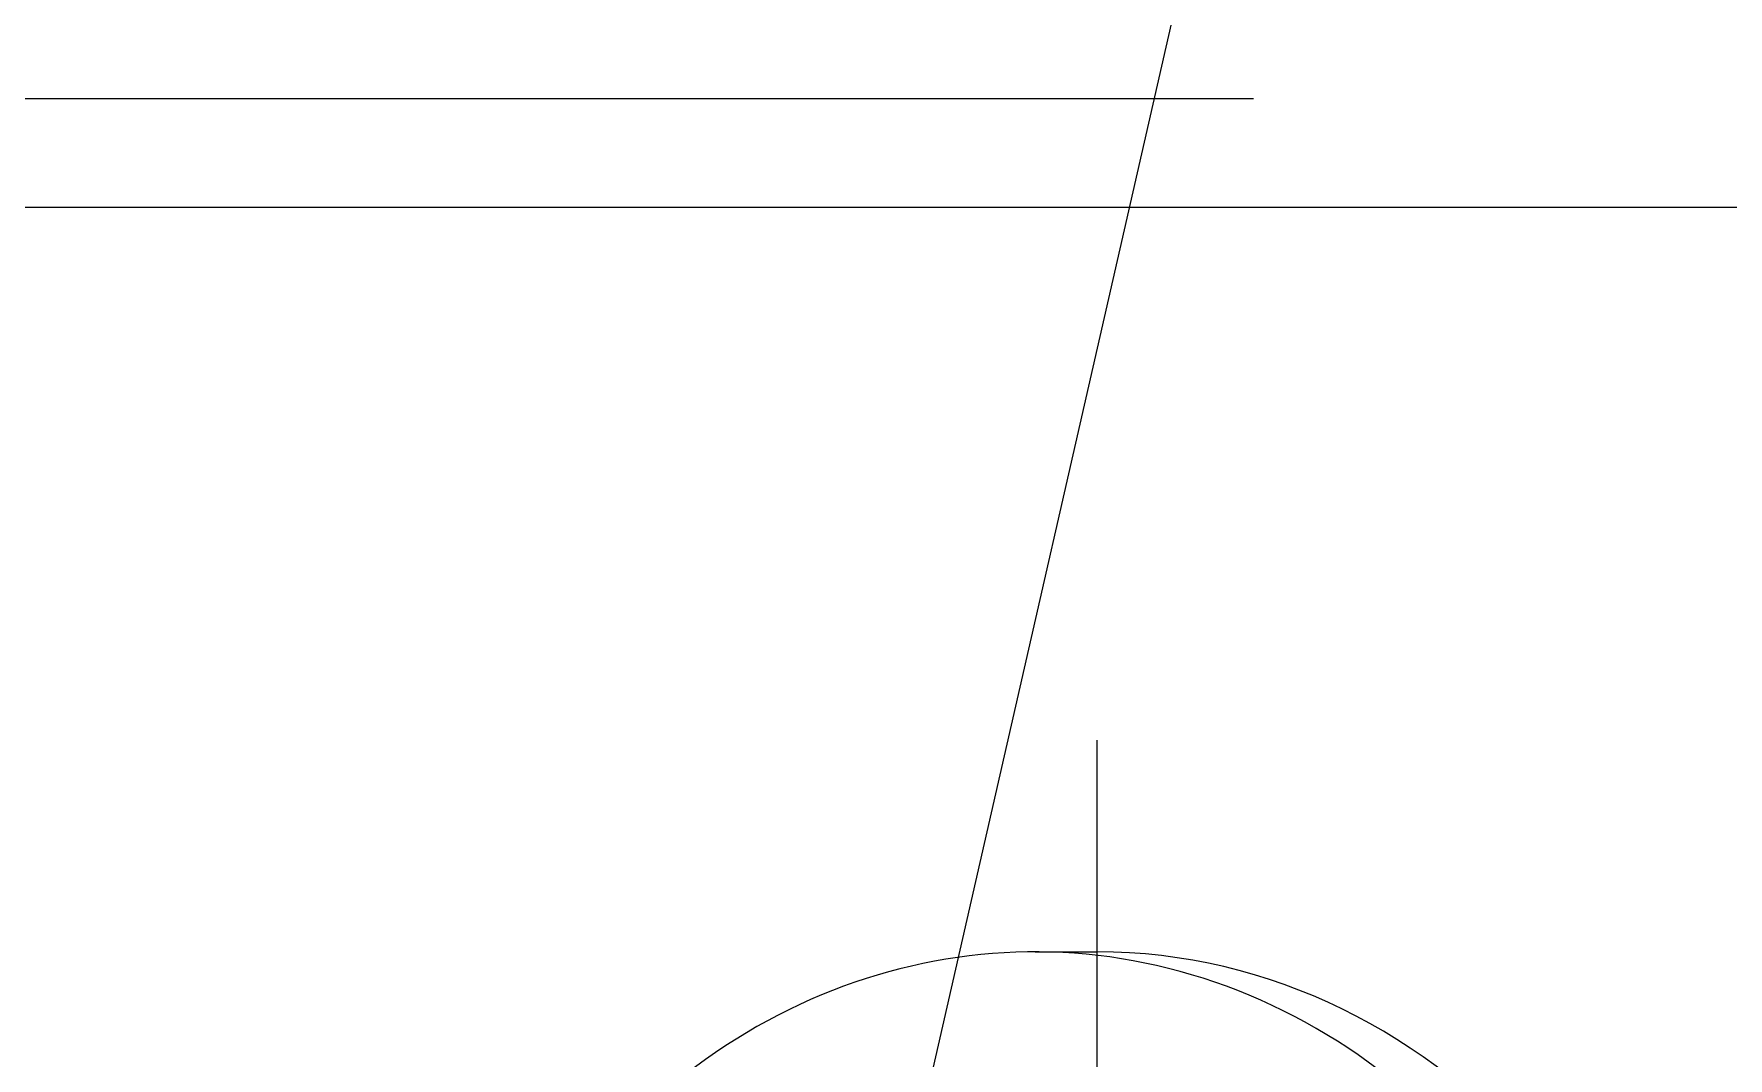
# Model space of a CAD drawing. Header units: millimetres. Extents: x 89051 to 218395, y -330386 to -125649.
# Drawn here: x 92505.6 to 92612.9, y -132798.7 to -132733.9 of the extents above; entities that cross this region are included whole.
import ezdxf

# ---------------------------------------------------------------- set-up
doc = ezdxf.new("R2010")
doc.units = ezdxf.units.MM
doc.header["$LTSCALE"] = 13
for name, pattern in [('1 实线', [0]), ('ACAD_ISO04W100', [30, 24, -3, 0, -3]), ('CENTER', [50.8, 31.75, -6.35, 6.35, -6.35])]:
    doc.linetypes.add(name, pattern=pattern)
doc.layers.get('0').update_dxf_attribs({"color": 1, "linetype": 'CENTER'})
doc.layers.add('标注、文本', color=3, linetype='Continuous', lineweight=25)
doc.layers.add('铁心', color=3, linetype='Continuous', lineweight=0)
doc.layers.add('粗实线', color=4, linetype='Continuous')

msp = doc.modelspace()

# ---------------------------------------------------------------- linework, layer by layer
at = {"color": 7, "linetype": '1 实线', "lineweight": 0}
msp.add_line((92965.93, -132744.85), (92441.93, -132744.85), dxfattribs=at)
for centre, start_param, end_param in [((92569, -132837.98), 2.304713, 7.120065), ((92572.93, -132837.98), 3.141593, 6.283185)]:
    msp.add_ellipse(centre, major_axis=(0, 45.98), ratio=0.866025, start_param=start_param, end_param=end_param, dxfattribs=at)
at = {"layer": '标注、文本', "color": 1, "linetype": 'ACAD_ISO04W100', "lineweight": 15}
for p, q in [((92972.93, -132737.98), (92437.43, -132737.98)), ((92572.93, -132897.37), (92572.93, -132778.59))]:
    msp.add_line(p, q, dxfattribs=at)
at = {"layer": '粗实线', "ltscale": 2}
msp.add_line((92569, -132792), (92572.93, -132792), dxfattribs=at)
at = {"layer": '铁心'}
msp.add_lwpolyline([(92553.77, -132837.98), (92726.78, -132078.29), (92726.78, -132078.29)], dxfattribs=at)

doc.saveas('drawing.dxf')
